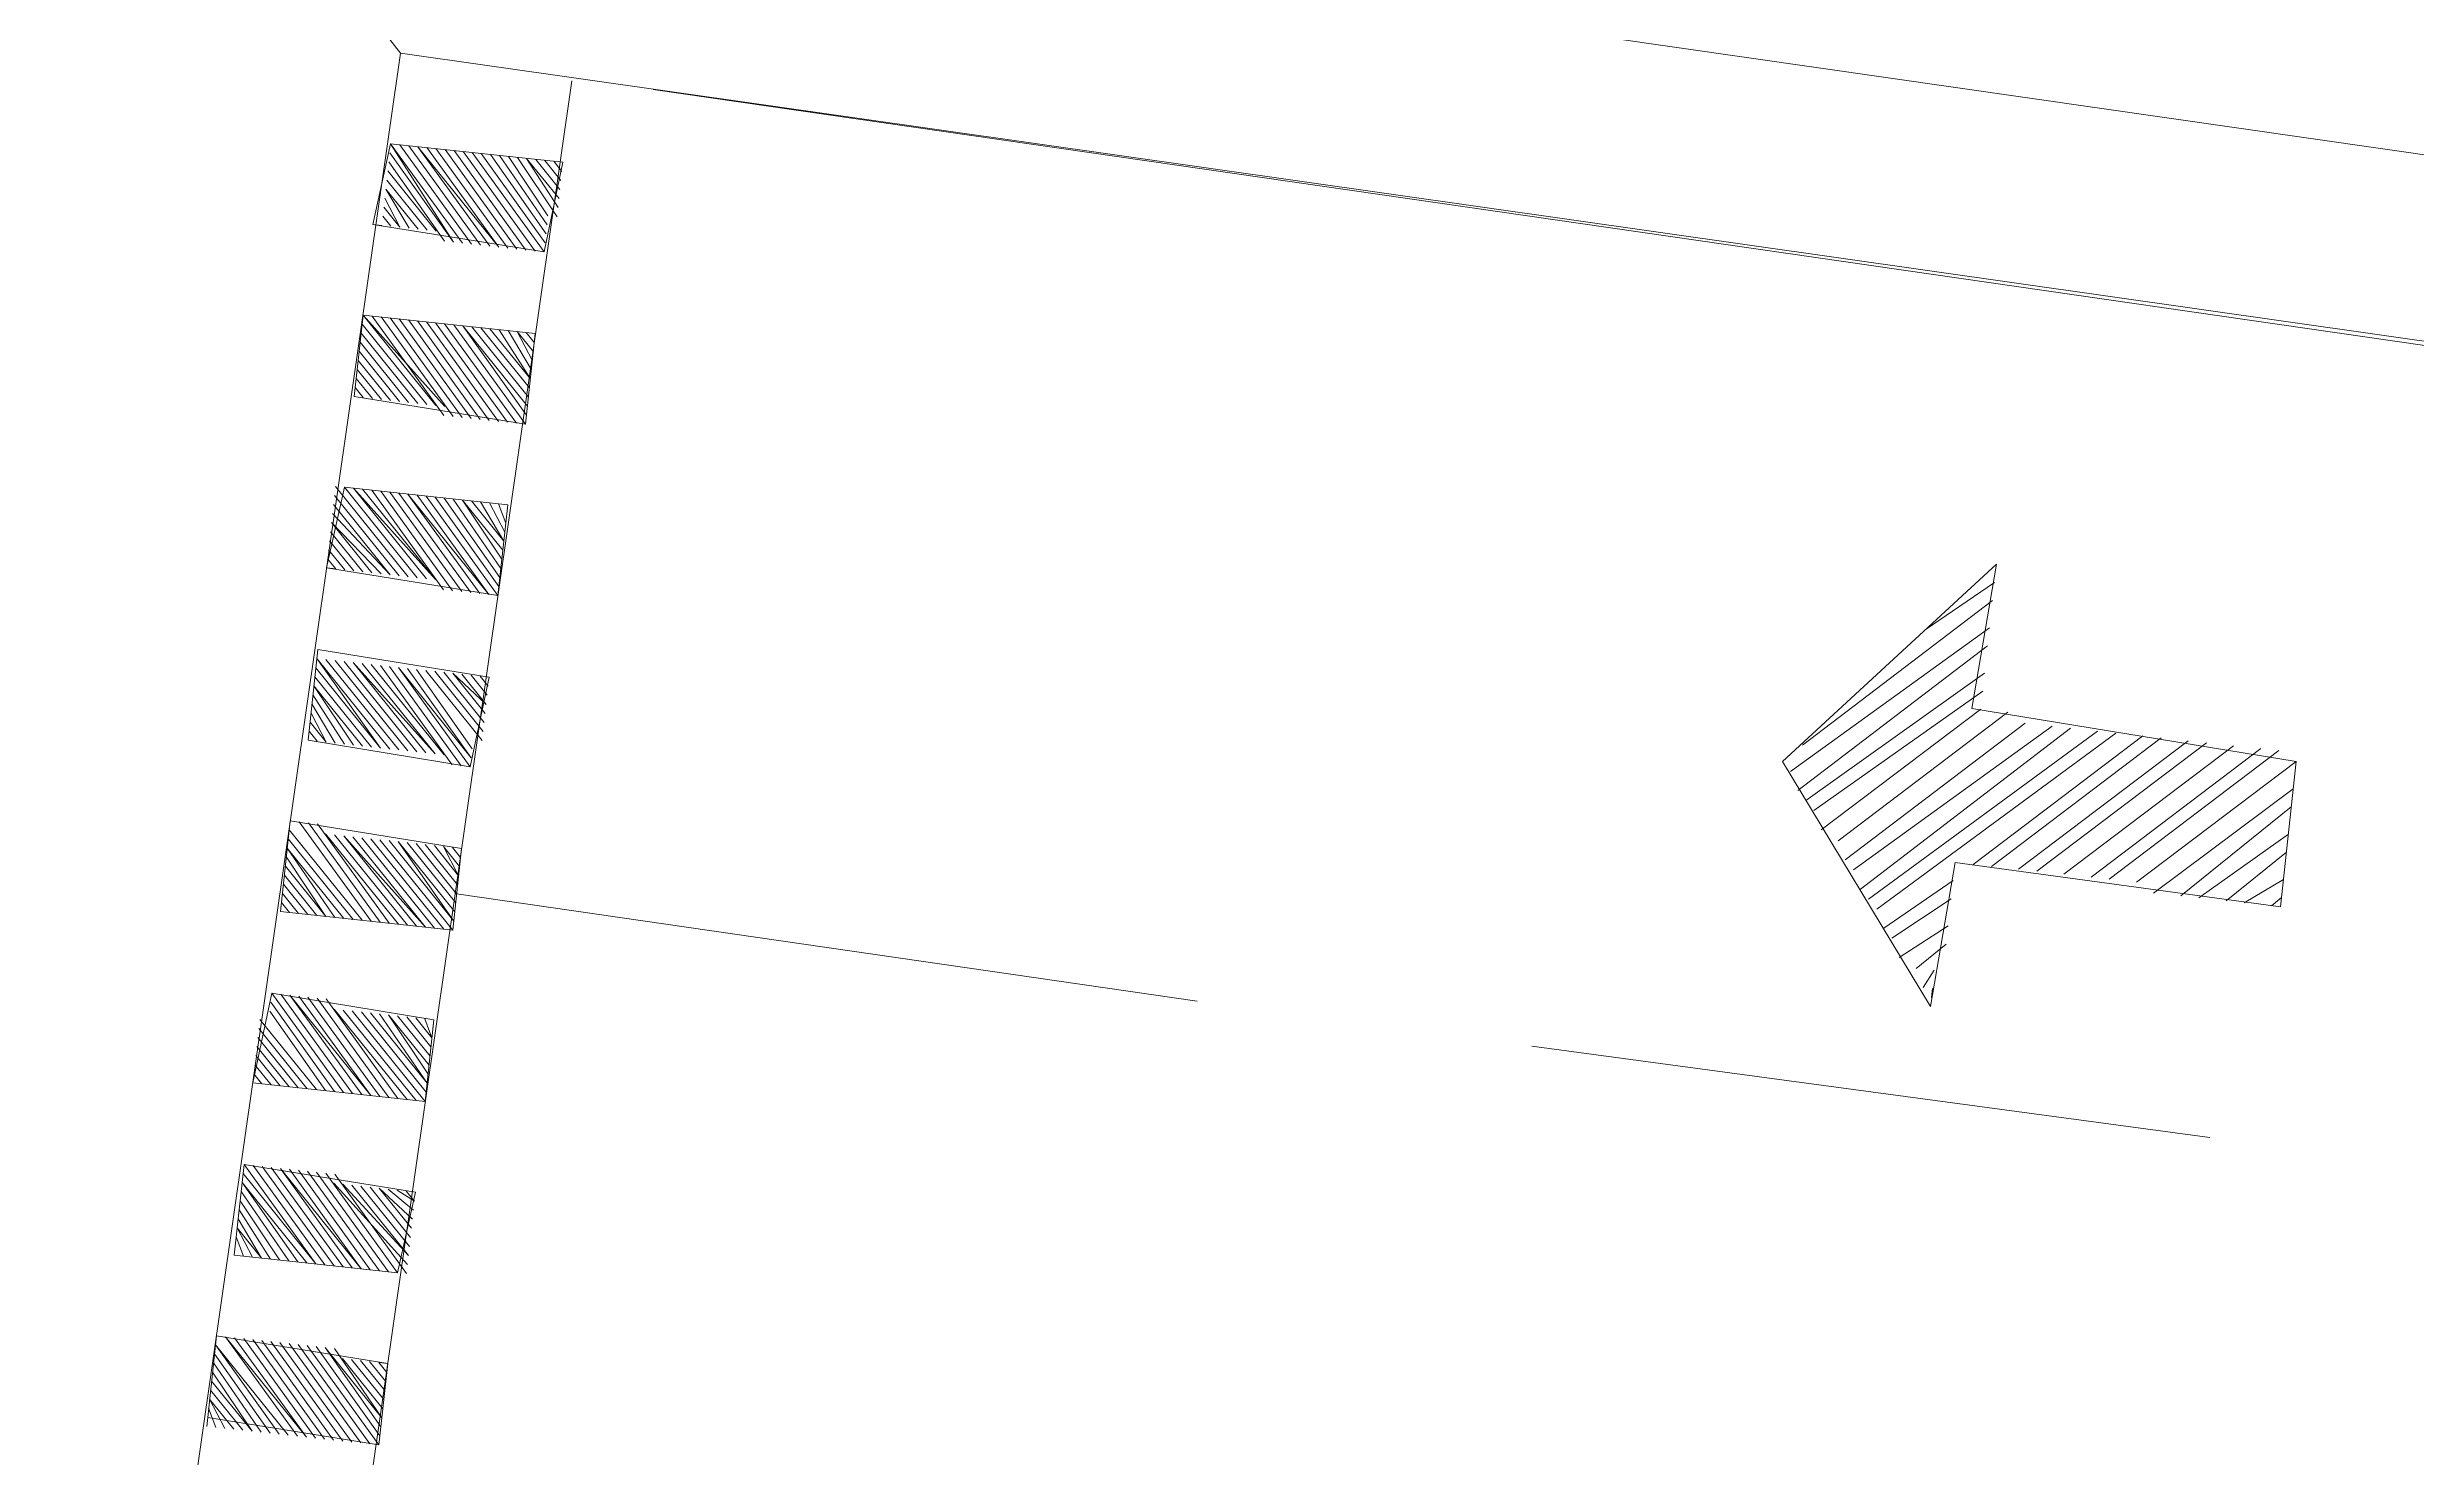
# Model space of a CAD drawing. Header units: metres. Extents: x -977055 to 805873, y -1033982 to 242021.
# Drawn here: x 2668.04 to 2681.85, y 780.7 to 788.93 of the extents above; entities that cross this region are included whole.
import ezdxf

# ---------------------------------------------------------------- set-up
doc = ezdxf.new("R2010")
doc.units = ezdxf.units.M
doc.header["$PDMODE"] = 32
doc.header["$PDSIZE"] = 1.5
for name, color, linetype in [('12-CONDICIONES EXISTENTES', 2, 'Continuous'), ('PDF_acera', 7, 'Continuous'), ('PDF_COTAS CONJUNTO', 7, 'Continuous'), ('PDF_linea de centro', 7, 'Continuous'), ('PDF_LOTES', 7, 'Continuous'), ('PDF_PASO DE CEBRA', 7, 'Continuous'), ('PDF_VIAS', 7, 'Continuous')]:
    doc.layers.add(name, color=color, linetype=linetype)
doc.styles.add('CITY2', font='stylu.ttf', dxfattribs={"height": 0.2})
doc.dimstyles.new('COTAS2', dxfattribs={"dimtxt": 0.02, "dimasz": 0.1, "dimexe": 0.15, "dimexo": 0.08, "dimgap": 0.05, "dimtad": 1, "dimzin": 0, "dimdsep": 46, "dimtxsty": 'CITY2', "dimblk": 'ARCHTICK', "dimcen": 1, "dimdle": 0.1, "dimclrd": 1, "dimclre": 1, "dimclrt": 2, "dimadec": 0, "dimazin": 0, "dimtfac": 1, "dimtofl": 0, "dimtmove": 0, "dimatfit": 3, "dimldrblk": 'ARCHTICK', "dimfxl": 0.18, "dimtolj": 1, "dimtzin": 0, "dimarcsym": 0})

# ---------------------------------------------------------------- blocks, each defined once
blk = doc.blocks.new('CALLE')
at = {"layer": 'PDF_acera', "lineweight": 9}
blk.add_lwpolyline([(-159.8184, -288.985536), (-157.320576, -216.294624), (-158.632992, -214.897536), (-189.707616, -213.839136), (-191.062368, -215.151552), (-193.517856, -286.868736)], dxfattribs=at)
at = {"layer": 'PDF_COTAS CONJUNTO', "lineweight": 9}
blk.add_lwpolyline([(-191.104704, -216.33696), (-191.612736, -230.350176)], dxfattribs=at)
at = {"layer": 'PDF_linea de centro', "lineweight": 9}
for points in [[(-194.914944, -215.828928), (-195.041952, -219.30048)], [(-195.084288, -220.866912), (-195.16896, -224.042112)]]:
    blk.add_lwpolyline(points, dxfattribs=at)
at = {"layer": 'PDF_LOTES', "lineweight": 20}
blk.add_lwpolyline([(-190.342656, -219.385152), (-190.681344, -228.953088), (-174.678336, -229.503456), (-174.339648, -219.893184)], close=True, dxfattribs=at)
at = {"layer": 'PDF_PASO DE CEBRA', "lineweight": 9}
for points in [[(-198.259488, -214.939872), (-198.259488, -214.897536), (-191.062368, -215.151552)], [(-197.49744, -214.939872), (-197.455104, -214.939872)], [(-197.49744, -214.982208), (-197.412768, -214.939872)], [(-197.49744, -215.024544), (-197.370432, -214.939872), (-197.49744, -215.06688)], [(-197.49744, -215.109216), (-197.328096, -214.939872)], [(-197.28576, -214.939872), (-197.49744, -215.151552), (-197.243424, -214.939872)], [(-197.49744, -215.193888), (-197.201088, -214.939872)], [(-197.49744, -215.236224), (-197.158752, -214.939872)], [(-197.49744, -215.27856), (-197.116416, -214.939872), (-197.49744, -215.320896)], [(-197.49744, -215.363232), (-197.07408, -214.982208), (-197.49744, -215.405568), (-197.07408, -215.024544)], [(-196.693056, -214.982208), (-196.65072, -214.982208)], [(-196.693056, -215.024544), (-196.608384, -214.982208)], [(-196.693056, -215.06688), (-196.566048, -214.982208), (-196.693056, -215.109216), (-196.523712, -214.982208)], [(-196.693056, -215.151552), (-196.481376, -214.982208)], [(-196.693056, -215.193888), (-196.43904, -214.982208)], [(-196.693056, -215.236224), (-196.396704, -214.982208)], [(-196.693056, -215.27856), (-196.354368, -214.982208), (-196.693056, -215.320896)], [(-196.312032, -214.982208), (-196.693056, -215.363232), (-196.269696, -214.982208)], [(-196.693056, -215.405568), (-196.269696, -215.024544)], [(-195.888672, -215.024544), (-195.846336, -214.982208)], [(-195.888672, -215.06688), (-195.804, -214.982208), (-195.888672, -215.06688)], [(-195.888672, -215.109216), (-195.761664, -214.982208)], [(-195.888672, -215.151552), (-195.719328, -214.982208)], [(-195.888672, -215.193888), (-195.676992, -214.982208)], [(-195.888672, -215.236224), (-195.634656, -214.982208)], [(-195.888672, -215.27856), (-195.59232, -214.982208), (-195.888672, -215.27856)], [(-195.888672, -215.320896), (-195.549984, -215.024544)], [(-195.888672, -215.363232), (-195.507648, -215.024544)], [(-195.888672, -215.405568), (-195.465312, -215.024544)], [(-195.084288, -215.024544), (-195.041952, -215.024544), (-195.084288, -215.06688)], [(-195.084288, -215.109216), (-194.999616, -215.024544)], [(-195.084288, -215.151552), (-194.95728, -215.024544)], [(-195.084288, -215.193888), (-194.914944, -215.024544)], [(-194.872608, -215.024544), (-195.084288, -215.236224), (-194.830272, -215.024544)], [(-195.084288, -215.27856), (-194.787936, -215.024544), (-195.084288, -215.320896)], [(-195.084288, -215.363232), (-194.7456, -215.024544)], [(-195.084288, -215.405568), (-194.703264, -215.024544)], [(-197.49744, -215.447904), (-197.07408, -215.06688)], [(-197.49744, -215.49024), (-197.07408, -215.109216)], [(-196.693056, -215.447904), (-196.269696, -215.06688)], [(-196.693056, -215.49024), (-196.269696, -215.109216)], [(-195.888672, -215.447904), (-195.465312, -215.06688)], [(-195.888672, -215.49024), (-195.465312, -215.109216), (-195.888672, -215.532576), (-195.465312, -215.151552)], [(-195.084288, -215.447904), (-194.660928, -215.06688), (-195.084288, -215.447904)], [(-195.084288, -215.49024), (-194.660928, -215.109216)], [(-194.279904, -215.06688), (-194.279904, -215.06688)], [(-194.279904, -215.109216), (-194.237568, -215.06688)], [(-194.195232, -215.06688), (-194.279904, -215.151552), (-194.152896, -215.06688)], [(-194.279904, -215.193888), (-194.11056, -215.06688)], [(-194.279904, -215.236224), (-194.068224, -215.06688)], [(-194.279904, -215.27856), (-194.025888, -215.06688), (-194.279904, -215.320896)], [(-194.279904, -215.363232), (-193.983552, -215.06688)], [(-193.941216, -215.06688), (-194.279904, -215.405568), (-193.89888, -215.06688), (-194.279904, -215.447904)], [(-194.279904, -215.49024), (-193.89888, -215.109216)], [(-193.47552, -215.06688), (-193.47552, -215.109216), (-193.433184, -215.06688)], [(-193.47552, -215.151552), (-193.390848, -215.06688)], [(-193.47552, -215.193888), (-193.348512, -215.06688)], [(-193.47552, -215.236224), (-193.306176, -215.06688)], [(-193.47552, -215.27856), (-193.26384, -215.06688), (-193.47552, -215.320896)], [(-193.221504, -215.06688), (-193.47552, -215.363232), (-193.179168, -215.06688)], [(-193.47552, -215.405568), (-193.136832, -215.06688)], [(-193.47552, -215.447904), (-193.094496, -215.06688)], [(-193.47552, -215.49024), (-193.094496, -215.109216)], [(-192.671136, -215.109216), (-192.671136, -215.109216)], [(-192.671136, -215.151552), (-192.6288, -215.109216)], [(-192.671136, -215.193888), (-192.586464, -215.109216)], [(-192.671136, -215.236224), (-192.544128, -215.109216)], [(-192.671136, -215.27856), (-192.501792, -215.109216), (-192.671136, -215.27856)], [(-192.671136, -215.320896), (-192.459456, -215.109216)], [(-192.671136, -215.363232), (-192.41712, -215.109216)], [(-192.671136, -215.405568), (-192.374784, -215.109216)], [(-192.671136, -215.447904), (-192.332448, -215.109216)], [(-192.671136, -215.49024), (-192.290112, -215.109216), (-192.671136, -215.532576)], [(-191.866752, -215.151552), (-191.866752, -215.109216)], [(-197.49744, -215.532576), (-197.07408, -215.151552)], [(-197.49744, -215.574912), (-197.07408, -215.193888)], [(-197.49744, -215.617248), (-197.07408, -215.236224), (-197.49744, -215.617248)], [(-196.693056, -215.532576), (-196.269696, -215.151552), (-196.693056, -215.574912), (-196.269696, -215.193888)], [(-196.693056, -215.617248), (-196.269696, -215.236224)], [(-195.888672, -215.574912), (-195.465312, -215.193888)], [(-195.888672, -215.617248), (-195.465312, -215.236224)], [(-195.084288, -215.532576), (-194.660928, -215.151552)], [(-195.084288, -215.574912), (-194.703264, -215.193888)], [(-195.084288, -215.617248), (-194.703264, -215.236224)], [(-194.279904, -215.532576), (-193.89888, -215.151552)], [(-194.279904, -215.574912), (-193.89888, -215.193888)], [(-194.279904, -215.617248), (-193.89888, -215.236224), (-194.279904, -215.659584), (-193.89888, -215.27856)], [(-193.517856, -215.617248), (-193.094496, -215.236224)], [(-193.47552, -215.532576), (-193.094496, -215.151552), (-193.47552, -215.574912), (-193.094496, -215.193888)], [(-192.713472, -215.532576), (-192.290112, -215.151552)], [(-192.713472, -215.574912), (-192.290112, -215.193888)], [(-192.713472, -215.617248), (-192.290112, -215.236224)], [(-191.909088, -215.447904), (-191.5704, -215.151552)], [(-191.528064, -215.151552), (-191.909088, -215.49024), (-191.485728, -215.151552), (-191.909088, -215.532576)], [(-191.909088, -215.574912), (-191.485728, -215.193888)], [(-191.909088, -215.617248), (-191.485728, -215.236224)], [(-191.866752, -215.193888), (-191.824416, -215.151552)], [(-191.78208, -215.151552), (-191.866752, -215.236224), (-191.739744, -215.151552)], [(-191.866752, -215.27856), (-191.697408, -215.151552), (-191.866752, -215.320896)], [(-191.866752, -215.363232), (-191.655072, -215.151552)], [(-191.866752, -215.405568), (-191.612736, -215.151552)], [(-197.49744, -215.659584), (-197.07408, -215.27856)], [(-197.49744, -215.70192), (-197.07408, -215.320896)], [(-196.693056, -215.659584), (-196.269696, -215.27856)], [(-196.693056, -215.70192), (-196.269696, -215.320896)], [(-195.888672, -215.659584), (-195.465312, -215.27856)], [(-195.888672, -215.70192), (-195.507648, -215.320896)], [(-195.084288, -215.659584), (-194.703264, -215.27856), (-195.084288, -215.70192), (-194.703264, -215.320896)], [(-194.279904, -215.70192), (-193.89888, -215.320896)], [(-193.517856, -215.659584), (-193.094496, -215.27856)], [(-193.517856, -215.70192), (-193.094496, -215.320896)], [(-192.713472, -215.659584), (-192.290112, -215.27856)], [(-192.713472, -215.70192), (-192.290112, -215.320896)], [(-191.909088, -215.659584), (-191.485728, -215.27856), (-191.909088, -215.70192), (-191.485728, -215.320896)], [(-197.49744, -215.744256), (-197.07408, -215.363232)], [(-197.455104, -215.744256), (-197.07408, -215.405568)], [(-197.412768, -215.744256), (-197.07408, -215.447904), (-197.370432, -215.744256), (-197.07408, -215.49024)], [(-196.693056, -215.744256), (-196.269696, -215.363232)], [(-196.693056, -215.786592), (-196.269696, -215.405568)], [(-196.65072, -215.786592), (-196.312032, -215.405568)], [(-196.312032, -215.447904), (-196.608384, -215.786592), (-196.312032, -215.49024)], [(-195.888672, -215.744256), (-195.507648, -215.363232), (-195.888672, -215.744256)], [(-195.888672, -215.786592), (-195.507648, -215.405568)], [(-195.846336, -215.786592), (-195.507648, -215.447904)], [(-195.084288, -215.744256), (-194.703264, -215.363232)], [(-195.084288, -215.786592), (-194.703264, -215.405568)], [(-195.084288, -215.828928), (-194.703264, -215.447904)], [(-194.32224, -215.744256), (-193.89888, -215.363232)], [(-194.32224, -215.786592), (-193.89888, -215.405568)], [(-194.32224, -215.828928), (-193.89888, -215.447904), (-194.279904, -215.828928), (-193.89888, -215.49024)], [(-193.517856, -215.744256), (-193.094496, -215.363232)], [(-193.517856, -215.786592), (-193.094496, -215.405568), (-193.517856, -215.828928), (-193.094496, -215.447904)], [(-192.713472, -215.744256), (-192.290112, -215.363232), (-192.713472, -215.744256)], [(-192.713472, -215.786592), (-192.290112, -215.405568)], [(-192.713472, -215.828928), (-192.290112, -215.447904)], [(-191.909088, -215.744256), (-191.485728, -215.363232)], [(-191.909088, -215.786592), (-191.485728, -215.405568)], [(-191.909088, -215.828928), (-191.485728, -215.447904)], [(-197.328096, -215.744256), (-197.116416, -215.532576)], [(-197.28576, -215.744256), (-197.116416, -215.574912)], [(-196.566048, -215.786592), (-196.312032, -215.532576)], [(-196.523712, -215.786592), (-196.312032, -215.574912)], [(-195.507648, -215.49024), (-195.804, -215.786592), (-195.507648, -215.532576)], [(-195.761664, -215.786592), (-195.507648, -215.574912), (-195.719328, -215.786592)], [(-194.703264, -215.49024), (-195.041952, -215.828928), (-194.703264, -215.532576), (-194.999616, -215.828928)], [(-194.95728, -215.828928), (-194.703264, -215.574912)], [(-194.237568, -215.828928), (-193.89888, -215.532576)], [(-194.195232, -215.871264), (-193.89888, -215.574912)], [(-193.517856, -215.871264), (-193.094496, -215.49024)], [(-193.47552, -215.871264), (-193.094496, -215.532576)], [(-193.433184, -215.871264), (-193.094496, -215.574912)], [(-192.713472, -215.871264), (-192.290112, -215.49024)], [(-192.713472, -215.9136), (-192.290112, -215.532576)], [(-192.671136, -215.9136), (-192.290112, -215.574912), (-192.6288, -215.9136)], [(-191.909088, -215.871264), (-191.485728, -215.49024)], [(-191.909088, -215.9136), (-191.485728, -215.532576), (-191.909088, -215.9136)], [(-191.866752, -215.9136), (-191.485728, -215.574912)], [(-197.243424, -215.744256), (-197.116416, -215.617248)], [(-197.201088, -215.744256), (-197.116416, -215.659584)], [(-196.481376, -215.786592), (-196.312032, -215.617248), (-196.43904, -215.786592)], [(-196.396704, -215.786592), (-196.312032, -215.659584)], [(-195.676992, -215.786592), (-195.507648, -215.617248)], [(-195.634656, -215.786592), (-195.507648, -215.659584)], [(-194.914944, -215.828928), (-194.703264, -215.617248)], [(-194.872608, -215.828928), (-194.703264, -215.659584)], [(-194.152896, -215.871264), (-193.89888, -215.617248)], [(-194.11056, -215.871264), (-193.89888, -215.659584)], [(-193.390848, -215.871264), (-193.094496, -215.617248)], [(-193.348512, -215.871264), (-193.094496, -215.659584), (-193.306176, -215.871264)], [(-192.586464, -215.9136), (-192.290112, -215.617248)], [(-192.544128, -215.9136), (-192.290112, -215.659584)], [(-191.824416, -215.9136), (-191.485728, -215.617248)], [(-191.78208, -215.9136), (-191.485728, -215.659584)], [(-198.301824, -215.70192), (-191.104704, -215.955936)], [(-197.158752, -215.744256), (-197.116416, -215.70192), (-197.116416, -215.744256)], [(-196.312032, -215.70192), (-196.354368, -215.786592), (-196.312032, -215.744256)], [(-195.507648, -215.70192), (-195.59232, -215.786592), (-195.507648, -215.744256)], [(-195.549984, -215.786592), (-195.507648, -215.786592)], [(-194.703264, -215.70192), (-194.830272, -215.828928), (-194.703264, -215.744256), (-194.787936, -215.828928)], [(-194.7456, -215.828928), (-194.703264, -215.786592)], [(-194.068224, -215.871264), (-193.89888, -215.70192), (-194.025888, -215.871264), (-193.89888, -215.744256)], [(-193.983552, -215.871264), (-193.89888, -215.786592)], [(-193.094496, -215.70192), (-193.26384, -215.871264), (-193.094496, -215.744256)], [(-193.221504, -215.871264), (-193.094496, -215.786592)], [(-192.290112, -215.70192), (-192.501792, -215.9136), (-192.290112, -215.744256)], [(-192.459456, -215.9136), (-192.290112, -215.786592)], [(-191.739744, -215.9136), (-191.485728, -215.70192)], [(-191.739744, -215.955936), (-191.485728, -215.744256)], [(-191.697408, -215.955936), (-191.485728, -215.786592), (-191.655072, -215.955936)], [(-193.941216, -215.871264), (-193.89888, -215.828928)], [(-193.179168, -215.871264), (-193.094496, -215.828928)], [(-193.136832, -215.871264), (-193.094496, -215.871264)], [(-192.41712, -215.9136), (-192.290112, -215.828928), (-192.374784, -215.9136)], [(-192.332448, -215.9136), (-192.290112, -215.871264)], [(-191.612736, -215.955936), (-191.485728, -215.828928)], [(-191.5704, -215.955936), (-191.485728, -215.871264)], [(-191.528064, -215.955936), (-191.485728, -215.9136)]]:
    blk.add_lwpolyline(points, dxfattribs=at)
for points in [[(-197.49744, -215.744256), (-197.116416, -215.744256), (-197.07408, -214.939872), (-197.455104, -214.939872)], [(-196.693056, -215.744256), (-196.312032, -215.786592), (-196.269696, -214.982208), (-196.693056, -214.982208)], [(-195.888672, -215.786592), (-195.507648, -215.786592), (-195.465312, -215.024544), (-195.888672, -214.982208)], [(-195.084288, -215.828928), (-194.703264, -215.828928), (-194.660928, -215.024544), (-195.084288, -215.024544)], [(-194.32224, -215.828928), (-193.89888, -215.871264), (-193.856544, -215.06688), (-194.279904, -215.06688)], [(-193.517856, -215.871264), (-193.094496, -215.871264), (-193.094496, -215.109216), (-193.47552, -215.06688)], [(-192.713472, -215.9136), (-192.290112, -215.9136), (-192.290112, -215.109216), (-192.671136, -215.109216)], [(-191.909088, -215.9136), (-191.485728, -215.955936), (-191.485728, -215.151552), (-191.866752, -215.109216)]]:
    blk.add_lwpolyline(points, close=True, dxfattribs=at)
at = {"layer": 'PDF_VIAS', "lineweight": 20}
blk.add_lwpolyline([(-194.703264, -222.68736), (-194.025888, -222.729696), (-194.068224, -224.253792), (-193.390848, -224.253792), (-193.306176, -222.729696), (-192.6288, -222.772032), (-193.644864, -221.882976)], close=True, dxfattribs=at)
at = {"layer": 'PDF_VIAS', "lineweight": 9}
for points in [[(-192.925152, -222.772032), (-193.6872, -221.925312)], [(-193.221504, -222.772032), (-193.856544, -222.05232)], [(-193.136832, -222.772032), (-193.814208, -222.009984)], [(-193.009824, -222.772032), (-193.771872, -221.967648)], [(-192.798144, -222.772032), (-193.560192, -221.967648)], [(-193.306176, -222.772032), (-193.941216, -222.094656)], [(-193.348512, -223.11072), (-194.11056, -222.264)], [(-193.348512, -222.983712), (-194.068224, -222.221664)], [(-193.306176, -222.89904), (-193.983552, -222.179328)], [(-193.348512, -223.407072), (-194.279904, -222.391008)], [(-193.348512, -223.3224), (-194.237568, -222.348672)], [(-193.348512, -223.195392), (-194.195232, -222.306336)], [(-194.195232, -222.729696), (-194.406912, -222.47568)], [(-194.11056, -222.729696), (-194.364576, -222.433344)], [(-192.713472, -222.772032), (-192.967488, -222.47568)], [(-194.406912, -222.729696), (-194.53392, -222.602688)], [(-194.32224, -222.729696), (-194.491584, -222.518016)], [(-194.618592, -222.68736), (-194.660928, -222.68736)], [(-194.53392, -222.68736), (-194.618592, -222.645024)], [(-193.348512, -223.53408), (-194.025888, -222.814368)], [(-193.348512, -223.618752), (-194.025888, -222.89904)], [(-193.348512, -223.74576), (-194.025888, -223.026048)], [(-193.348512, -223.830432), (-194.025888, -223.11072)], [(-193.348512, -223.95744), (-194.025888, -223.237728)], [(-193.348512, -224.084448), (-194.025888, -223.364736)], [(-193.348512, -224.16912), (-194.025888, -223.449408)], [(-193.390848, -224.253792), (-194.025888, -223.576416)], [(-193.517856, -224.253792), (-194.068224, -223.661088)], [(-193.602528, -224.253792), (-194.068224, -223.788096)], [(-193.729536, -224.253792), (-194.068224, -223.872768)], [(-193.814208, -224.253792), (-194.068224, -223.999776)], [(-193.941216, -224.253792), (-194.068224, -224.084448)], [(-194.025888, -224.253792), (-194.068224, -224.211456)]]:
    blk.add_lwpolyline(points, dxfattribs=at)
blk = doc.blocks.new('_ArchTick')
at = {"color": 0, "linetype": 'ByBlock', "const_width": 0.15}
blk.add_lwpolyline([(-0.5, -0.5), (0.5, 0.5)], dxfattribs=at)
blk = doc.blocks.new('*D3879')
at = {"layer": '12-CONDICIONES EXISTENTES', "color": 1, "lineweight": -2, "transparency": 16777216}
blk.add_line((2668.507, 792.346), (2657.303, 779.753), dxfattribs=at)
at = {"layer": '12-CONDICIONES EXISTENTES', "color": 1, "linetype": 'Continuous', "lineweight": -2, "transparency": 16777216}
for p, q in [((2669.739, 791.116), (2668.329, 792.371)), ((2658.668, 778.673), (2657.257, 779.928))]:
    blk.add_line(p, q, dxfattribs=at)
at = {"layer": 'Defpoints', "color": 0, "transparency": 16777216}
for p in [(2669.799, 791.063, 1015.371), (2657.369, 779.828), (2658.727, 778.62, 1015.371)]:
    blk.add_point(p, dxfattribs=at)
at = {"layer": '12-CONDICIONES EXISTENTES', "color": 1, "lineweight": -2, "transparency": 16777216, "xscale": 0.1, "yscale": 0.1, "zscale": 0.1}
for p, rotation in [((2668.441, 792.271), 48.33931872515736), ((2657.369, 779.828), 228.3393187251574)]:
    blk.add_blockref('_ArchTick', p, dxfattribs=dict(at, rotation=rotation))
at = {"layer": '12-CONDICIONES EXISTENTES', "color": 2, "transparency": 16777216, "insert": (2662.79, 786.152), "char_height": 0.2, "attachment_point": 5, "rotation": 48.3393, "style": 'CITY2'}
blk.add_mtext('\\A1;16.66', dxfattribs=at)

msp = doc.modelspace()

# ---------------------------------------------------------------- block references
at = {"xscale": 1.255773352820658, "yscale": 1.255773352820658, "zscale": 1.255773352820658, "rotation": 83.85573648860341}
msp.add_blockref('CALLE', (2427.15058, 1056.36283, 1015.371), dxfattribs=at)

# ---------------------------------------------------------------- dimensions: what is measured, and where the dimension line sits
at = {"layer": '12-CONDICIONES EXISTENTES', "color": 1}
dim = msp.add_aligned_dim(p1=(2669.7988, 791.0632, 1015.371), p2=(2658.72743, 778.61979, 1015.371), distance=-1.81764, dimstyle='COTAS2', dxfattribs=at)
dim.commit()
dim.dimension.update_dxf_attribs({"geometry": '*D3879', "text_midpoint": (2662.79032, 786.1519)})

doc.saveas('drawing.dxf')
